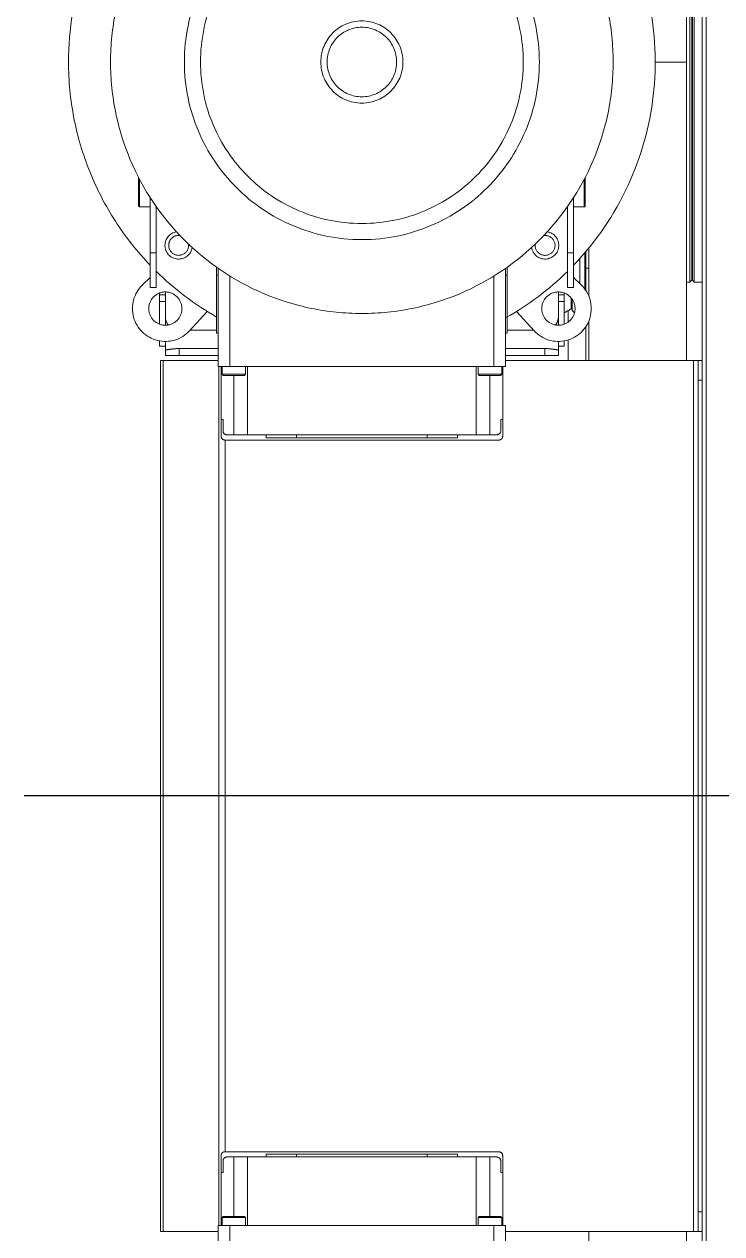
# Model space of a CAD drawing. Extents: x -681219 to -550379, y -242630 to -158199.
# Drawn here: x -590301 to -589944, y -209290 to -208672 of the extents above; entities that cross this region are included whole.
import ezdxf
from ezdxf.lldxf.tags import DXFTag

# ---------------------------------------------------------------- set-up
doc = ezdxf.new("R2010")
doc.units = 0
doc.header["$LTSCALE"] = 1000
doc.linetypes.add('DASHED2', pattern=[9.525, 6.35, -3.175])
doc.layers.get('0').update_dxf_attribs({"linetype": 'CONTINUOUS'})
doc.layers.add('center', color=253, linetype='CENTER2')
doc.layers.add('future', color=4, linetype='DASHED2', lineweight=0)
tags = doc.linetypes.add('CENTER2', pattern=[28.575, 19.05, -3.175, 3.175, -3.175]).pattern_tags.tags
tags[10:11] = [DXFTag(74, 4), DXFTag(75, 0), DXFTag(340, '0'), DXFTag(46, 0.0), DXFTag(50, 0.0), DXFTag(44, 0.0), DXFTag(45, 0.0)]
tags[8:9] = [DXFTag(74, 4), DXFTag(75, 0), DXFTag(340, '0'), DXFTag(46, 0.0), DXFTag(50, 0.0), DXFTag(44, 0.0), DXFTag(45, 0.0)]
tags[6:7] = [DXFTag(74, 4), DXFTag(75, 0), DXFTag(340, '0'), DXFTag(46, 0.0), DXFTag(50, 0.0), DXFTag(44, 0.0), DXFTag(45, 0.0)]
tags[4:5] = [DXFTag(74, 4), DXFTag(75, 0), DXFTag(340, '0'), DXFTag(46, 0.0), DXFTag(50, 0.0), DXFTag(44, 0.0), DXFTag(45, 0.0)]

# ---------------------------------------------------------------- blocks, each defined once
blk = doc.blocks.new('CYPZ04001A0001XY_A_CYPZ1000_V_1')
at = {"color": 0, "linetype": 'ByBlock', "lineweight": -2}
for p, q in [((883.5, -800), (883.5, 800)), ((885.5, 780), (885.5, -780)), ((893.5, 222.5), (893.5, 375)), ((986, 219.5), (986, 269.6)), ((1133, 219.5), (1133, 269.6)), ((992, 265.66), (992, 219.5)), ((1127, 219.5), (1127, 265.66)), ((943.5, 222.5), (943.5, 242.52)), ((885.5, 222.5), (887.5, 222.5)), ((887.5, 222.5), (890, 222.5)), ((887.5, 222.5), (887.5, 212.5)), ((890, 222.5), (986, 222.5)), ((890, -222.5), (890, 222.5)), ((992, 219.5), (986, 219.5)), ((987.5, 219.5), (987.5, 192.36)), ((988, 219.5), (988, 215.45)), ((1127, 219.5), (992, 219.5)), ((1000, 215.45), (1000, 219.5)), ((1001, 184.5), (1001, 219.5)), ((1118, 184.5), (1118, 219.5)), ((1119, 219.5), (1119, 215.45)), ((1133, 219.5), (1127, 219.5)), ((1131, 215.45), (1131, 219.5)), ((1131.5, 192.36), (1131.5, 219.5)), ((1132.65, -219.5), (1132.65, 219.5)), ((1133, 222.5), (1161.18, 222.5)), ((1161.18, 222.5), (1162.5, 222.5)), ((1161.18, -222.5), (1161.18, 222.5)), ((1162.5, -222.5), (1162.5, 222.5)), ((887.5, 212.5), (885.5, 212.5)), ((887.5, -212.5), (887.5, 212.5)), ((1000, 215.45), (988, 215.45)), ((988, 215.45), (988.55, 214.9)), ((999.45, 214.9), (988.55, 214.9)), ((994, 214.9), (994, 184.5)), ((999.45, 214.9), (1000, 215.45)), ((1131, 215.45), (1119, 215.45)), ((1119, 215.45), (1119.55, 214.9)), ((1130.45, 214.9), (1119.55, 214.9)), ((1125, 184.5), (1125, 214.9)), ((1130.45, 214.9), (1131, 215.45)), ((987.5, 192.36), (987.5, 183.71)), ((988.5, 192.36), (987.5, 192.36)), ((988.5, 192.36), (988.5, 186.5)), ((1130.5, 186.5), (1130.5, 192.36)), ((1131.5, 192.36), (1130.5, 192.36)), ((1131.5, 183.71), (1131.5, 192.36)), ((989.5, 181.83), (1129.5, 181.83)), ((994, 184.5), (990.5, 184.5)), ((1001, 184.5), (994, 184.5)), ((1118, 184.5), (1001, 184.5)), ((1010.6, 183), (1010.6, 184.5)), ((1026.1, 183), (1010.6, 183)), ((1026.1, 183), (1026.1, 184.5)), ((1092.9, 183), (1026.1, 183)), ((1092.9, 183), (1092.9, 184.5)), ((1108.4, 183), (1092.9, 183)), ((1108.4, 183), (1108.4, 184.5)), ((1125, 184.5), (1118, 184.5)), ((1128.5, 184.5), (1125, 184.5)), ((1129.46, -181.83), (1129.46, 181.83)), ((987.5, -183.71), (987.5, -192.36)), ((1129.5, -181.83), (989.5, -181.83)), ((990.5, -184.5), (994, -184.5)), ((994, -184.5), (1001, -184.5)), ((994, -184.5), (994, -214.9)), ((1001, -184.5), (1118, -184.5)), ((1001, -184.5), (1001, -219.5)), ((1010.6, -183), (1026.1, -183)), ((1010.6, -183), (1010.6, -184.5)), ((1026.1, -183), (1092.9, -183)), ((1026.1, -183), (1026.1, -184.5)), ((1092.9, -183), (1108.4, -183)), ((1092.9, -183), (1092.9, -184.5)), ((1108.4, -183), (1108.4, -184.5)), ((1118, -184.5), (1125, -184.5)), ((1118, -184.5), (1118, -219.5)), ((1125, -184.5), (1128.5, -184.5)), ((1125, -214.9), (1125, -184.5)), ((1131.5, -192.36), (1131.5, -183.71)), ((988.5, -186.5), (988.5, -192.36)), ((1130.5, -192.36), (1130.5, -186.5)), ((987.5, -192.36), (987.5, -219.5)), ((987.5, -192.36), (988.5, -192.36)), ((1130.5, -192.36), (1131.5, -192.36)), ((1131.5, -219.5), (1131.5, -192.36)), ((885.5, -212.5), (887.5, -212.5)), ((887.5, -212.5), (887.5, -222.5)), ((988.55, -214.9), (988, -215.45)), ((988, -215.45), (1000, -215.45)), ((988, -215.45), (988, -219.5)), ((988.55, -214.9), (999.45, -214.9)), ((1000, -215.45), (999.45, -214.9)), ((1000, -219.5), (1000, -215.45)), ((1119.55, -214.9), (1119, -215.45)), ((1119, -215.45), (1131, -215.45)), ((1119, -215.45), (1119, -219.5)), ((1119.55, -214.9), (1130.45, -214.9)), ((1131, -215.45), (1130.45, -214.9)), ((1131, -219.5), (1131, -215.45)), ((887.5, -222.5), (885.5, -222.5)), ((887.5, -222.5), (890, -222.5)), ((890, -222.5), (986, -222.5)), ((893.5, -375), (893.5, -222.5)), ((943.5, -242.52), (943.5, -222.5)), ((945, -222.5), (945, -239.71)), ((954, -222.5), (954, -232.96)), ((986, -219.5), (992, -219.5)), ((986, -219.5), (986, -269.6)), ((992, -219.5), (1127, -219.5)), ((992, -219.5), (992, -265.66)), ((1127, -219.5), (1133, -219.5)), ((1127, -265.66), (1127, -219.5)), ((1133, -219.5), (1133, -269.6)), ((1133, -222.5), (1161.18, -222.5)), ((1161.18, -222.5), (1162.5, -222.5)), ((959, -228), (959, -225)), ((959, -225), (966, -225)), ((959, -232.2), (959, -228)), ((959, -228), (959.68, -228)), ((966, -225), (986, -225)), ((966, -228.58), (966, -225)), ((986, -228.58), (966, -228.58)), ((1133, -225), (1153, -225)), ((1153, -228.58), (1133, -228.58)), ((1153, -225), (1160, -225)), ((1153, -225), (1153, -228.58)), ((1160, -228), (1159.32, -228)), ((1160, -225), (1160, -228)), ((1160, -228), (1160, -232.2)), ((959, -229.75), (956, -229.75)), ((956, -229.75), (956, -232.47)), ((1160, -229.75), (1163, -229.75)), ((1163, -232.47), (1163, -229.75)), ((956, -241.05), (956, -252.63)), ((959, -242), (959, -240.5)), ((980.46, -247.51), (971.36, -237.62)), ((985.2, -238), (971.71, -238)), ((986, -236.5), (985.2, -236.5)), ((985.2, -266), (985.2, -236.5)), ((1133.8, -236.5), (1133, -236.5)), ((1133.8, -236.5), (1133.8, -266)), ((1147.29, -238), (1133.8, -238)), ((1147.64, -237.62), (1138.54, -247.51)), ((1160, -240.5), (1160, -242)), ((1163, -252.63), (1163, -241.05)), ((952, -248), (950.79, -246.79)), ((954, -242.13), (954, -247.98)), ((959, -245), (959, -242)), ((959, -242), (959.68, -242)), ((959, -257.5), (959, -245)), ((1159.32, -242), (1160, -242)), ((1160, -242), (1160, -245)), ((1160, -245), (1160, -257.5)), ((952, -248), (952, -253.82)), ((952.5, -251), (952, -251)), ((952.5, -254.48), (952.5, -248.9)), ((959, -252.63), (956, -252.63)), ((956, -252.63), (956, -256)), ((1160, -252.63), (1163, -252.63)), ((1163, -256), (1163, -252.63)), ((943.5, -279.9), (943.5, -255.48)), ((945, -258.29), (945, -269.62)), ((945.5, -259), (945.5, -277.51)), ((956, -256), (959, -256)), ((956, -256.95), (956, -256)), ((1160, -256), (1163, -256)), ((1163, -256), (1163, -256.95)), ((889.5, -262.5), (885.5, -262.5)), ((889.5, -487.5), (889.5, -262.5)), ((890.5, -263.5), (889.5, -262.5)), ((890.5, -263.5), (890.5, -486.5)), ((891.8, -262.5), (890.8, -263.5)), ((890.8, -486.5), (890.8, -263.5)), ((891.8, -262.5), (891.8, -487.5)), ((893.5, -262.5), (891.8, -262.5)), ((947.31, -261.07), (951.3, -264.93)), ((948, -274.66), (948, -261.73)), ((951.3, -259.75), (951.3, -277.5)), ((954.3, -259.75), (951.3, -259.75)), ((954.3, -277.5), (954.3, -259.75)), ((1164.7, -259.75), (1164.7, -277.5)), ((1167.7, -259.75), (1164.7, -259.75)), ((1167.7, -277.5), (1167.7, -259.75)), ((1167.7, -264.93), (1171.69, -261.07)), ((890.8, -269.75), (890.5, -269.75)), ((943.5, -269.62), (945, -269.62)), ((945, -269.62), (945, -278.1)), ((954.3, -267.84), (954.42, -267.95)), ((985.2, -266), (986, -266)), ((985.2, -270.16), (985.2, -266)), ((1133, -266), (1133.8, -266)), ((1133.8, -266), (1133.8, -270.16)), ((1164.43, -268.1), (1164.7, -267.84)), ((951.3, -305.68), (951.3, -277.5)), ((951.3, -277.5), (954.3, -277.5)), ((954.3, -277.5), (954.3, -300.56)), ((1164.7, -277.5), (1167.7, -277.5)), ((1164.7, -277.5), (1164.7, -300.56)), ((1167.7, -305.68), (1167.7, -277.5)), ((890.5, -279.75), (890.8, -279.75)), ((945.3, -316.09), (945.3, -301.55)), ((945.85, -315.03), (945.85, -301)), ((951.3, -301), (945.85, -301)), ((954.3, -300.56), (954.3, -301.21)), ((954.3, -300.56), (954.76, -300.56)), ((1164.24, -300.56), (1164.7, -300.56)), ((1164.7, -300.56), (1164.7, -301.21)), ((1173.15, -301), (1167.7, -301)), ((1173.15, -301), (1173.15, -315.03)), ((1173.7, -301.55), (1173.7, -316.09)), ((890.8, -321.33), (890.5, -321.33)), ((890.5, -331.33), (890.8, -331.33)), ((893.5, -502), (893.5, -375)), ((909.5, -375), (893.5, -375))]:
    blk.add_line(p, q, dxfattribs=at)
for centre, radius in [((959, -249), 8.5), ((1160, -249), 8.5), ((1059.5, -375), 128.5), ((1059.5, -375), 90.75), ((1059.5, -375), 82.51), ((1059.5, -375), 21), ((1059.5, -375), 17.76)]:
    blk.add_circle(centre, radius, dxfattribs=at)
for centre, radius, start, end in [((990.5, 186.5), 2, 180, 270), ((1128.5, 186.5), 2, 270, 0), ((990.5, -186.5), 2, 90, 180), ((1128.5, -186.5), 2, 0, 90), ((959, -249), 16.8, 42.6336, 225.91595), ((1160, -249), 16.8, 314.08405, 137.3664), ((966, -245), 7, 141.45367, 180), ((1153, -245), 7, 0, 38.54633), ((970, -275.69), 32, 115.94448, 123.15289), ((1059.5, -375), 150, 119.34058, 134.46844), ((1059.5, -375), 150, 45.46592, 60.30827), ((1059.5, -375), 150, 136.16467, 0), ((1059.5, -375), 150, 0, 43.83533), ((965.81, -281.31), 7, 8.89844, 261.10156), ((965.81, -281.31), 5.1, 0, 277.34657), ((1153.19, -281.31), 7, 0, 171.10156), ((1153.19, -281.31), 5.1, 0, 187.34657), ((965.81, -281.31), 5.1, 352.65343, 0), ((1153.19, -281.31), 5.1, 262.65343, 0), ((1153.19, -281.31), 7, 278.89844, 0), ((890.8, -290.72), 1.78, 90, 99.7305), ((945.85, -301.55), 0.55, 90, 180), ((1173.15, -301.55), 0.55, 0, 90)]:
    blk.add_arc(centre, radius, start, end, dxfattribs=at)
for centre, major_axis, start_param, end_param in [((989.5, 183.71), (-2, 0), 0, 1.570796), ((1129.5, 183.71), (-2, 0), 1.570796, 3.141593), ((989.5, -183.71), (2, 0), 1.570796, 3.141593), ((1129.5, -183.71), (2, 0), 0, 1.570796)]:
    blk.add_ellipse(centre, major_axis=major_axis, ratio=0.940816, start_param=start_param, end_param=end_param, dxfattribs=at)
for points in [[(959.68, -228), (959.96, -228), (960.32, -228.04), (960.98, -228.13), (961.22, -228.16), (961.71, -228.23), (961.98, -228.27), (962.53, -228.34), (962.82, -228.38), (963.42, -228.45), (963.73, -228.48), (964.36, -228.53), (964.68, -228.55), (965.33, -228.58), (965.67, -228.58), (966, -228.58)], [(1159.32, -228), (1159.04, -228), (1158.68, -228.04), (1158.02, -228.13), (1157.78, -228.16), (1157.29, -228.23), (1157.02, -228.27), (1156.47, -228.34), (1156.18, -228.38), (1155.58, -228.45), (1155.27, -228.48), (1154.64, -228.53), (1154.32, -228.55), (1153.67, -228.58), (1153.33, -228.58), (1153, -228.58)]]:
    blk.add_open_spline(points, degree=3, knots=[0, 0, 0, 0, 0.25, 0.25, 0.375, 0.375, 0.5, 0.5, 0.625, 0.625, 0.75, 0.75, 0.875, 0.875, 1, 1, 1, 1], dxfattribs=at)
at = {"layer": 'center', "ltscale": 17.201947}
blk.add_line((212.66, 0), (1232.18, 0), dxfattribs=at)

msp = doc.modelspace()

# ---------------------------------------------------------------- block references
at = {"layer": 'future', "rotation": 180}
msp.add_blockref('CYPZ04001A0001XY_A_CYPZ1000_V_1', (-589068.721, -209066.6983), dxfattribs=at)

doc.saveas('drawing.dxf')
